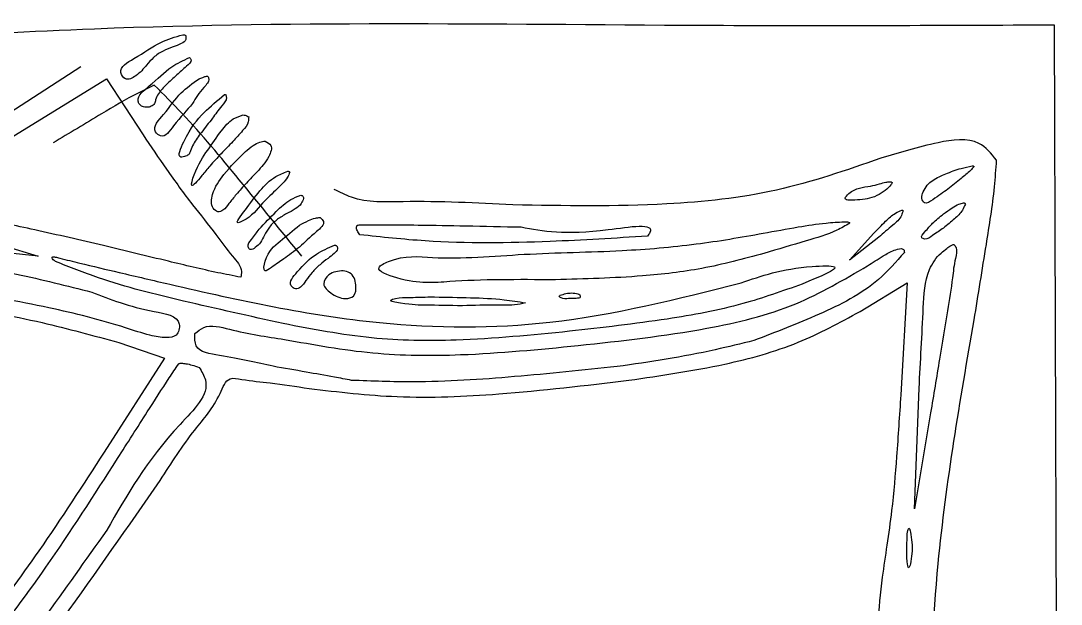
# Model space of a CAD drawing. Extents: x 0 to 800, y -1 to 401.
# Drawn here: x 601 to 800.4, y 289.1 to 401 of the extents above; entities that cross this region are included whole.
import ezdxf

# ---------------------------------------------------------------- set-up
doc = ezdxf.new("R2010")
doc.units = 0
doc.layers.add('Capa_1', color=7, linetype='CONTINUOUS')

msp = doc.modelspace()

# ---------------------------------------------------------------- linework, layer by layer
at = {"layer": 'Capa_1', "color": 7}
for p, q in [((800.389814, 1.258458), (799.131329, 400.194894)), ((612.502063, 392.204819), (593.996808, 380.199187)), ((598.010234, 377.963883), (617.399634, 389.888754)), ((617.399634, 389.888754), (624.42852, 379.141455)), ((759.849495, 355.133443), (764.492502, 360.282714)), ((765.425924, 359.520031), (759.849495, 355.133443)), ((597.632028, 357.96079), (604.306471, 355.912413)), ((604.306471, 355.912413), (595.129112, 356.886122)), ((761.833856, 345.278446), (770.845776, 350.760539)), ((770.845776, 350.760539), (769.643791, 329.286129)), ((619.781788, 339.325454), (628.543292, 336.35091)), ((628.543292, 336.35091), (616.997806, 318.324547)), ((772.24667, 307.419633), (773.156329, 330.594616)), ((775.354022, 325.823102), (772.24667, 307.419633))]:
    msp.add_line(p, q, dxfattribs=at)
for points, knots in [([(799.131329, 400.194894), (777.981023, 400.106926), (716.672543, 399.851933), (630.755193, 401.497177), (563.30319, 396.403941), (528.327141, 398.426095), (503.682629, 382.304494), (486.857873, 365.080429), (474.444907, 352.372861)], [0, 0, 0, 0, 63.483116, 184.018776, 256.75221, 267.942126, 287.077964, 340.918351, 340.918351, 340.918351, 340.918351]), ([(630.195985, 396.036491), (629.541028, 395.794265), (628.190479, 395.294785), (626.436733, 394.105827), (624.886459, 392.272261), (623.492897, 390.60236), (621.119613, 389.353769), (619.346577, 391.943615), (623.869942, 394.320939), (627.146253, 396.885881), (630.586292, 397.926689), (632.049818, 398.369489)], [0, 0, 0, 0, 2.090245, 4.310178, 6.274708, 9.182695, 11.254829, 12.743502, 16.423274, 22.447724, 26.908577, 26.908577, 26.908577, 26.908577]), ([(632.598063, 398.178651), (632.645395, 397.911017), (632.764791, 397.235905), (631.572751, 396.491486), (630.707996, 396.205701), (630.195985, 396.036491)], [0, 0, 0, 0, 0.759522, 1.91591, 3.594421, 3.594421, 3.594421, 3.594421]), ([(632.049818, 398.369489), (632.128889, 398.365638), (632.272626, 398.358636), (632.469768, 398.301465), (632.558014, 398.218569), (632.59843, 398.180604)], [0, 0, 0, 0, 0.237957, 0.432567, 0.59701, 0.59701, 0.59701, 0.59701]), ([(630.93188, 390.639716), (630.233272, 390.026237), (628.969349, 388.916328), (627.514394, 387.353051), (626.833236, 386.070055), (626.693423, 385.092058), (626.004258, 384.567398), (625.17053, 384.384377), (624.354633, 384.540714), (623.684321, 384.938568), (623.114231, 386.627952), (626.512151, 389.047639), (629.207061, 392.071558), (632.155424, 393.431992), (633.355011, 393.985506)], [0, 0, 0, 0, 2.791798, 5.05093, 6.354239, 7.10772, 7.895869, 8.758819, 9.614243, 10.344948, 10.975414, 14.581119, 20.232706, 24.109458, 24.109458, 24.109458, 24.109458]), ([(633.355011, 393.985506), (633.4765, 393.832208), (633.933143, 393.256004), (632.332257, 392.012549), (631.471338, 391.168564), (630.93188, 390.639716)], [0, 0, 0, 0, 0.537992, 2.022158, 4.512807, 4.512807, 4.512807, 4.512807]), ([(636.814124, 390.422179), (636.904567, 390.250912), (637.30966, 389.483812), (635.421145, 387.724287), (633.704014, 384.550711), (630.940906, 382.031792), (628.403143, 378.191205), (625.877497, 380.385943), (629.130632, 383.72938), (631.224049, 387.11237), (633.936148, 389.025632), (635.155025, 389.885494)], [0, 0, 0, 0, 0.553392, 2.478629, 6.225273, 11.845529, 15.015623, 16.247057, 19.919865, 25.244605, 29.591045, 29.591045, 29.591045, 29.591045]), ([(635.155025, 389.885494), (635.392857, 389.984951), (635.809903, 390.159351), (636.359157, 390.369907), (636.683677, 390.405334), (636.814124, 390.419574)], [0, 0, 0, 0, 0.774734, 1.35852, 1.750918, 1.750918, 1.750918, 1.750918]), ([(626.578432, 388.691262), (625.535013, 388.195087), (622.07457, 386.549549), (615.685533, 382.697911), (610.285491, 379.465701), (607.180396, 377.607137)], [0, 0, 0, 0, 3.464969, 11.491381, 22.351228, 22.351228, 22.351228, 22.351228]), ([(654.833251, 355.913324), (650.850853, 360.795258), (643.333095, 370.011113), (634.129272, 381.152537), (628.373649, 386.898926), (626.578432, 388.691262)], [0, 0, 0, 0, 18.905899, 35.689551, 43.297428, 43.297428, 43.297428, 43.297428]), ([(637.736878, 382.337441), (637.020634, 381.436997), (635.742115, 379.829675), (634.244281, 377.760997), (633.571267, 376.342104), (633.304511, 375.381461), (632.5788, 375.015265), (630.716336, 374.568887), (633.217955, 380.119115), (635.469168, 383.011327), (638.67017, 385.732828), (640.049746, 386.905747)], [0, 0, 0, 0, 3.458891, 6.174234, 7.586966, 8.229192, 9.012836, 9.95253, 12.956726, 19.804403, 24.99094, 24.99094, 24.99094, 24.99094]), ([(640.223058, 386.933103), (640.301085, 386.72846), (640.607666, 385.924385), (639.1664, 384.357863), (638.281133, 383.106666), (637.736878, 382.337441)], [0, 0, 0, 0, 0.631923, 2.482938, 5.437144, 5.437144, 5.437144, 5.437144]), ([(640.049746, 386.905747), (640.070372, 386.905747), (640.110414, 386.905747), (640.168072, 386.905747), (640.205104, 386.905747), (640.22272, 386.905747)], [0, 0, 0, 0, 0.061879, 0.120126, 0.172974, 0.172974, 0.172974, 0.172974]), ([(636.822027, 376.22488), (637.662264, 377.468886), (639.098598, 379.595438), (641.271723, 382.212092), (642.968681, 382.758426), (643.627449, 382.970516)], [0, 0, 0, 0, 4.54313, 7.766203, 9.811358, 9.811358, 9.811358, 9.811358]), ([(643.627449, 382.970516), (643.753121, 382.962524), (644.002543, 382.94666), (644.364156, 382.816579), (644.568952, 382.668307), (644.673308, 382.592753)], [0, 0, 0, 0, 0.376593, 0.747425, 1.132716, 1.132716, 1.132716, 1.132716]), ([(644.673308, 382.592104), (644.67166, 382.276348), (644.666431, 381.274735), (643.301461, 379.740187), (641.579184, 377.740808), (639.371963, 375.555521), (637.389644, 373.380551), (636.203278, 371.94957), (635.692545, 371.333529)], [0, 0, 0, 0, 0.928693, 2.945917, 5.757864, 9.023135, 12.19772, 14.597497, 14.597497, 14.597497, 14.597497]), ([(624.42852, 379.141455), (625.916543, 376.948183), (628.995159, 372.410459), (633.583547, 366.033037), (638.108324, 360.57907), (640.991357, 356.399303), (643.540042, 353.725658), (643.238174, 352.213738), (643.165197, 351.848227)], [0, 0, 0, 0, 7.945598, 16.43888, 23.649149, 28.911544, 32.325021, 33.413344, 33.413344, 33.413344, 33.413344]), ([(644.03636, 375.937651), (644.524621, 376.342947), (645.37905, 377.052193), (646.664064, 377.7999), (647.481486, 377.909627), (647.822597, 377.955416)], [0, 0, 0, 0, 1.908422, 3.339639, 4.36461, 4.36461, 4.36461, 4.36461]), ([(647.822597, 377.955416), (648.277465, 377.714379), (649.434672, 377.101167), (648.324115, 374.301193), (647.094668, 372.948093), (646.319454, 372.094911)], [0, 0, 0, 0, 1.385788, 3.52552, 7.177277, 7.177277, 7.177277, 7.177277]), ([(788.020324, 374.303509), (786.969507, 375.567741), (784.17541, 378.929304), (775.271572, 377.554089), (769.339198, 375.744193), (765.812512, 374.668244)], [0, 0, 0, 0, 4.690699, 12.472449, 23.880321, 23.880321, 23.880321, 23.880321]), ([(635.692545, 371.333529), (634.808025, 370.273539), (633.246834, 368.40264), (634.673929, 373.194259), (635.919287, 374.95126), (636.822027, 376.22488)], [0, 0, 0, 0, 2.687497, 4.743474, 10.160608, 10.160608, 10.160608, 10.160608]), ([(646.319454, 372.094911), (645.622179, 371.374373), (644.242959, 369.949137), (642.433364, 367.902325), (640.982835, 366.124188), (640.049656, 364.752546), (638.719375, 364.208872), (637.33939, 365.43358), (637.712205, 368.470357), (640.13653, 372.073684), (642.610655, 374.525057), (644.03636, 375.937651)], [0, 0, 0, 0, 3.007781, 5.949437, 8.192708, 9.890844, 10.910633, 12.001458, 14.658455, 19.067052, 25.062132, 25.062132, 25.062132, 25.062132]), ([(765.812512, 374.668893), (759.207608, 372.374087), (745.915953, 367.756036), (722.015463, 365.240082), (705.12391, 365.551943), (695.287521, 365.733549)], [0, 0, 0, 0, 20.913569, 42.086299, 71.605562, 71.605562, 71.605562, 71.605562]), ([(783.689032, 373.067322), (783.463877, 372.820197), (782.705284, 371.98758), (780.98326, 370.631256), (778.558668, 368.60141), (776.52069, 367.227443), (774.252435, 365.637232), (773.479439, 367.115445), (773.964277, 368.303735), (774.639181, 369.516395), (776.083756, 370.785686), (778.369519, 371.705267), (780.871709, 372.716682), (782.609085, 373.059447), (783.322453, 373.200186)], [0, 0, 0, 0, 1.001071, 3.372818, 6.608121, 10.167813, 11.874882, 12.85779, 14.144973, 15.593901, 17.014935, 19.799194, 22.923479, 25.099991, 25.099991, 25.099991, 25.099991]), ([(783.322453, 373.200186), (783.336543, 373.200486), (783.363277, 373.201053), (783.401726, 373.201118), (783.426069, 373.200489), (783.437769, 373.200186)], [0, 0, 0, 0, 0.042277, 0.080221, 0.115331, 0.115331, 0.115331, 0.115331]), ([(783.438136, 373.200186), (783.48352, 373.197112), (783.560986, 373.191864), (783.662823, 373.147108), (783.681008, 373.092558), (783.688552, 373.069927)], [0, 0, 0, 0, 0.137938, 0.23545, 0.304588, 0.304588, 0.304588, 0.304588]), ([(783.71034, 343.660582), (784.491391, 348.48869), (785.864086, 356.974074), (787.50141, 367.172619), (787.89538, 372.586536), (788.020324, 374.303509)], [0, 0, 0, 0, 14.676084, 25.793166, 30.956272, 30.956272, 30.956272, 30.956272]), ([(652.57203, 372.027178), (652.42088, 371.6806), (651.886345, 370.45495), (649.915209, 368.582448), (646.932423, 365.836306), (645.166145, 363.316345), (641.747309, 361.828742), (643.064387, 363.51809), (644.044686, 364.775469)], [0, 0, 0, 0, 1.127835, 3.988517, 8.014634, 13.082043, 14.060348, 16.908006, 16.908006, 16.908006, 16.908006]), ([(644.044686, 364.775469), (644.940551, 366.00449), (646.633026, 368.326366), (649.29372, 371.079559), (651.36232, 371.874946), (652.152902, 372.178928)], [0, 0, 0, 0, 4.581923, 8.656204, 11.176556, 11.176556, 11.176556, 11.176556]), ([(652.152902, 372.178928), (652.20634, 372.174947), (652.309865, 372.167234), (652.452687, 372.111772), (652.532837, 372.056178), (652.571833, 372.029131)], [0, 0, 0, 0, 0.160079, 0.310121, 0.452292, 0.452292, 0.452292, 0.452292]), ([(766.98427, 368.74782), (766.515165, 368.385038), (765.520395, 367.615732), (763.631991, 366.917329), (761.79178, 366.716759), (758.201718, 366.357881), (760.631835, 368.981102), (762.421177, 369.155908), (763.850813, 369.295574)], [0, 0, 0, 0, 1.787155, 3.789789, 5.670737, 8.492272, 9.60094, 14.007304, 14.007304, 14.007304, 14.007304]), ([(763.850813, 369.295574), (764.424165, 369.45557), (765.404081, 369.729018), (766.642718, 370.063006), (767.322506, 370.146242), (767.582694, 370.1781)], [0, 0, 0, 0, 1.786788, 3.053806, 3.83947, 3.83947, 3.83947, 3.83947]), ([(767.582694, 370.1781), (767.756087, 370.146697), (768.144513, 370.076351), (767.571333, 369.3097), (767.222563, 368.975747), (766.984524, 368.74782)], [0, 0, 0, 0, 0.418415, 0.93731, 2.052784, 2.052784, 2.052784, 2.052784]), ([(646.666107, 361.048663), (647.742167, 362.194406), (649.63801, 364.21302), (652.222129, 366.625537), (653.994994, 367.313921), (654.640042, 367.564386)], [0, 0, 0, 0, 4.734818, 8.341981, 10.405074, 10.405074, 10.405074, 10.405074]), ([(655.201326, 366.935872), (655.075562, 366.607967), (654.761354, 365.78873), (653.527577, 364.852402), (652.523521, 364.329175), (651.976372, 364.044048)], [0, 0, 0, 0, 1.038522, 2.594642, 4.458101, 4.458101, 4.458101, 4.458101]), ([(654.640042, 367.564386), (654.747347, 367.556552), (654.951245, 367.541664), (655.182468, 367.27944), (655.194542, 367.061549), (655.201326, 366.939126)], [0, 0, 0, 0, 0.312033, 0.592917, 0.953113, 0.953113, 0.953113, 0.953113]), ([(695.287521, 365.733549), (688.356124, 366.092866), (678.145944, 366.622152), (666.208964, 366.043967), (662.160264, 368.146395), (661.079845, 368.70744)], [0, 0, 0, 0, 21.022706, 30.967155, 34.586819, 34.586819, 34.586819, 34.586819]), ([(777.848697, 363.994546), (778.382139, 364.379069), (779.323267, 365.057464), (780.592379, 365.845035), (781.387823, 366.036399), (781.691096, 366.109359)], [0, 0, 0, 0, 1.978058, 3.489798, 4.421328, 4.421328, 4.421328, 4.421328]), ([(782.020111, 365.833198), (781.846218, 365.44695), (781.36635, 364.381075), (779.822976, 362.919316), (778.553013, 361.857197), (777.848697, 361.26815)], [0, 0, 0, 0, 1.262597, 3.484209, 6.250454, 6.250454, 6.250454, 6.250454]), ([(781.691096, 366.109359), (781.752413, 366.106131), (781.862223, 366.100352), (782.00303, 365.993402), (782.014146, 365.88981), (782.019941, 365.835803)], [0, 0, 0, 0, 0.181913, 0.325784, 0.482486, 0.482486, 0.482486, 0.482486]), ([(616.821672, 357.926274), (612.440281, 358.946288), (604.343782, 360.8312), (593.927921, 363.012601), (587.833837, 363.68481), (585.533641, 363.938533)], [0, 0, 0, 0, 13.498876, 24.944962, 31.88461, 31.88461, 31.88461, 31.88461]), ([(651.976372, 364.044048), (651.3714, 363.706714), (650.142578, 363.02152), (648.642576, 361.610642), (647.993119, 360.445698), (647.69238, 359.906258)], [0, 0, 0, 0, 2.075382, 4.215523, 6.061205, 6.061205, 6.061205, 6.061205]), ([(658.381208, 363.322392), (658.644527, 363.074637), (659.549472, 362.223182), (656.874437, 359.909467), (655.385673, 358.536205), (654.419401, 357.644899)], [0, 0, 0, 0, 0.97472, 3.349806, 7.742184, 7.742184, 7.742184, 7.742184]), ([(654.42053, 361.859543), (654.988496, 362.147462), (655.973253, 362.646664), (657.295351, 363.192682), (658.071116, 363.285413), (658.380474, 363.322392)], [0, 0, 0, 0, 1.913689, 3.318012, 4.249471, 4.249471, 4.249471, 4.249471]), ([(764.492502, 360.282714), (765.232677, 361.049811), (766.541015, 362.405735), (768.274972, 364.04232), (769.454386, 364.546346), (769.874706, 364.72597)], [0, 0, 0, 0, 3.20951, 5.673147, 7.03729, 7.03729, 7.03729, 7.03729]), ([(770.069439, 364.669306), (769.991144, 364.330682), (769.722915, 363.1706), (767.793226, 361.592821), (766.301633, 360.286795), (765.425924, 359.520031)], [0, 0, 0, 0, 1.026983, 3.518322, 7.060697, 7.060697, 7.060697, 7.060697]), ([(769.874706, 364.72597), (769.899865, 364.726277), (769.947334, 364.726857), (770.020314, 364.712658), (770.052718, 364.678398), (770.069326, 364.660839)], [0, 0, 0, 0, 0.075887, 0.143182, 0.213931, 0.213931, 0.213931, 0.213931]), ([(777.848697, 361.26815), (777.148099, 360.821827), (775.995691, 360.087676), (774.672642, 358.972466), (773.27248, 359.474719), (774.637809, 360.974964), (775.754083, 362.306284), (777.101429, 363.392247), (777.848697, 363.994546)], [0, 0, 0, 0, 2.539714, 4.177554, 4.800748, 6.062997, 8.28474, 11.051442, 11.051442, 11.051442, 11.051442]), ([(647.69238, 359.906258), (647.458125, 359.422605), (647.017186, 358.512223), (646.131708, 357.647824), (645.019674, 356.887066), (644.295382, 358.026172), (645.470388, 359.395925), (646.210095, 360.418358), (646.666107, 361.048663)], [0, 0, 0, 0, 1.571259, 2.957593, 4.012619, 4.664381, 6.183431, 8.625143, 8.625143, 8.625143, 8.625143]), ([(654.421912, 357.644899), (653.393967, 356.835579), (651.582207, 355.409148), (649.660608, 354.185987), (647.342997, 352.488441), (648.015475, 356.641412), (650.667917, 358.672228), (653.167067, 360.794904), (654.42053, 361.859543)], [0, 0, 0, 0, 3.78769, 6.675829, 8.056352, 9.92405, 14.705725, 19.517241, 19.517241, 19.517241, 19.517241]), ([(665.980465, 359.994836), (665.817222, 360.245504), (665.532216, 360.683147), (665.231333, 361.357616), (665.399738, 361.697822), (665.463349, 361.826326)], [0, 0, 0, 0, 0.916579, 1.600261, 2.015261, 2.015261, 2.015261, 2.015261]), ([(665.463349, 361.826326), (665.584016, 361.845349), (666.001511, 361.911166), (666.893721, 361.900367), (667.659901, 361.911025), (668.126172, 361.917512)], [0, 0, 0, 0, 0.366115, 1.266722, 2.666899, 2.666899, 2.666899, 2.666899]), ([(668.126172, 361.91686), (668.341611, 361.917772), (668.79338, 361.919685), (669.5018, 361.920015), (669.994775, 361.918683), (670.251418, 361.917989)], [0, 0, 0, 0, 0.646322, 1.355319, 2.125252, 2.125252, 2.125252, 2.125252]), ([(703.467845, 351.362347), (696.320718, 351.402494), (685.600734, 351.462711), (676.466496, 350.342159), (668.258538, 353.326348), (673.981846, 356.233689), (682.571051, 355.063011), (698.011426, 356.535756), (714.701336, 356.695924), (730.0559, 357.981277), (741.256129, 359.904324), (749.521297, 361.432609), (754.685289, 362.242549), (757.625887, 362.421348), (758.776627, 362.491318)], [0, 0, 0, 0, 20.270313, 30.403464, 34.375674, 36.540868, 45.028966, 62.576274, 81.370153, 95.61578, 108.633397, 115.460774, 120.838108, 124.295318, 124.295318, 124.295318, 124.295318]), ([(670.25108, 361.918164), (672.559661, 361.904284), (677.90841, 361.872127), (686.797359, 361.712378), (693.377334, 361.566689), (696.917862, 361.488297)], [0, 0, 0, 0, 6.925821, 16.046424, 26.670639, 26.670639, 26.670639, 26.670639]), ([(696.917862, 361.489601), (701.045168, 360.701403), (707.153016, 359.534978), (723.125085, 362.514524), (721.280086, 359.967005), (721.113451, 359.736919)], [0, 0, 0, 0, 16.666589, 24.664269, 25.458315, 25.458315, 25.458315, 25.458315]), ([(759.86894, 362.189106), (759.055893, 361.73344), (756.418266, 360.255204), (750.788736, 358.608753), (746.102591, 357.222561), (743.415159, 356.427601)], [0, 0, 0, 0, 2.790924, 9.054106, 17.475467, 17.475467, 17.475467, 17.475467]), ([(758.776627, 362.491318), (758.981706, 362.477751), (759.30753, 362.456196), (759.791915, 362.443167), (759.850351, 362.252399), (759.86894, 362.191713)], [0, 0, 0, 0, 0.650795, 1.033967, 1.212722, 1.212722, 1.212722, 1.212722]), ([(721.115088, 359.736267), (714.895101, 359.345683), (700.715827, 358.455294), (682.260852, 358.236759), (670.153321, 359.545673), (665.980465, 359.996789)], [0, 0, 0, 0, 18.70186, 42.633342, 55.218938, 55.218938, 55.218938, 55.218938]), ([(643.165197, 351.848227), (641.697844, 352.133595), (637.052142, 353.037084), (628.288994, 355.153989), (620.981934, 356.920509), (616.821672, 357.926274)], [0, 0, 0, 0, 4.484199, 14.197167, 27.038313, 27.038313, 27.038313, 27.038313]), ([(659.875913, 355.460403), (659.355718, 355.071553), (658.259264, 354.251945), (656.842805, 352.814658), (655.673607, 351.308188), (654.866391, 350.02977), (653.659026, 349.412686), (652.047523, 350.62981), (654.717984, 353.752786), (657.118738, 356.253602), (659.914409, 357.478288), (661.116957, 358.005082)], [0, 0, 0, 0, 1.946318, 4.102393, 6.030401, 7.651271, 8.651072, 9.648394, 12.558263, 17.625333, 21.450144, 21.450144, 21.450144, 21.450144]), ([(661.598287, 357.859185), (661.651614, 357.65751), (661.80006, 357.096114), (660.928015, 356.257192), (660.265754, 355.755641), (659.875913, 355.460403)], [0, 0, 0, 0, 0.594748, 1.655586, 3.173673, 3.173673, 3.173673, 3.173673]), ([(661.116957, 358.005082), (661.17921, 358.001083), (661.29783, 357.993464), (661.460984, 357.940891), (661.553901, 357.88724), (661.597977, 357.861789)], [0, 0, 0, 0, 0.186615, 0.355588, 0.508078, 0.508078, 0.508078, 0.508078]), ([(763.248184, 354.030775), (764.245911, 354.66406), (765.916032, 355.724133), (768.032101, 357.006558), (769.265953, 357.260475), (769.712964, 357.352466)], [0, 0, 0, 0, 3.557803, 5.955502, 7.317653, 7.317653, 7.317653, 7.317653]), ([(769.712964, 357.352466), (769.8384, 357.339365), (770.076733, 357.314472), (770.319376, 356.993166), (770.33208, 356.745472), (770.33913, 356.608017)], [0, 0, 0, 0, 0.363449, 0.690568, 1.09844, 1.09844, 1.09844, 1.09844]), ([(773.156329, 330.594616), (773.43716, 335.686299), (773.853172, 343.228912), (774.225883, 352.353559), (776.692018, 356.041401), (778.376144, 357.278892), (779.143589, 357.937815), (779.64767, 358.098448), (779.834977, 358.158137)], [0, 0, 0, 0, 15.410334, 22.828245, 26.725251, 28.130737, 29.120731, 29.706111, 29.706111, 29.706111, 29.706111]), ([(779.834977, 358.158137), (779.991483, 357.955362), (780.58053, 357.192172), (779.880736, 354.830579), (779.700427, 352.945574), (779.583686, 351.72513)], [0, 0, 0, 0, 0.746149, 2.808299, 6.595367, 6.595367, 6.595367, 6.595367]), ([(572.741016, 355.634305), (576.994538, 355.405508), (586.204181, 354.910119), (600.217367, 352.646904), (609.818531, 350.211523), (614.610037, 348.996134)], [0, 0, 0, 0, 12.77337, 27.656652, 42.48377, 42.48377, 42.48377, 42.48377]), ([(607.64389, 354.867711), (607.455931, 354.99797), (607.188829, 355.183077), (606.892734, 355.737051), (607.17752, 355.744439), (607.325825, 355.748287)], [0, 0, 0, 0, 0.74229, 1.054847, 1.394484, 1.394484, 1.394484, 1.394484]), ([(607.325994, 355.748287), (607.424301, 355.740816), (607.653382, 355.723407), (608.036645, 355.630522), (608.320271, 355.551303), (608.477828, 355.507297)], [0, 0, 0, 0, 0.295372, 0.688294, 1.179353, 1.179353, 1.179353, 1.179353]), ([(608.477828, 355.508604), (609.747014, 355.190721), (613.535346, 354.241889), (620.575253, 352.59708), (639.582027, 348.145799), (666.831374, 342.154433), (704.183411, 341.952819), (726.911922, 347.701231), (739.051806, 350.771605)], [0, 0, 0, 0, 3.925163, 11.716025, 21.686324, 62.505283, 95.15742, 132.593161, 132.593161, 132.593161, 132.593161]), ([(743.415159, 356.427601), (739.480735, 355.364162), (731.847416, 353.300944), (718.42901, 351.769897), (709.035846, 351.514023), (703.467845, 351.362347)], [0, 0, 0, 0, 12.210397, 23.689839, 40.399595, 40.399595, 40.399595, 40.399595]), ([(770.339356, 356.608017), (768.753449, 354.796008), (764.255159, 349.656401), (753.937692, 344.499072), (745.677761, 341.318574), (741.504571, 339.71168)], [0, 0, 0, 0, 7.18133, 20.369222, 33.836094, 33.836094, 33.836094, 33.836094]), ([(651.265059, 342.960425), (644.901492, 344.379795), (633.047589, 347.023763), (618.342992, 350.602585), (610.377254, 353.778073), (607.64389, 354.867711)], [0, 0, 0, 0, 19.570896, 36.456199, 45.276991, 45.276991, 45.276991, 45.276991]), ([(662.808146, 353.088325), (663.233847, 353.00926), (664.098153, 352.848732), (665.016948, 351.729775), (665.294913, 350.171587), (665.227082, 348.071905), (662.641992, 347.53973), (660.681662, 348.534136), (658.507517, 350.434149), (660.165116, 352.870549), (661.825088, 353.007325), (662.808146, 353.088325)], [0, 0, 0, 0, 1.267619, 2.573664, 3.986158, 6.147328, 7.737763, 10.773159, 12.954161, 14.935426, 17.812746, 17.812746, 17.812746, 17.812746]), ([(707.835826, 338.7523), (716.05992, 339.656667), (730.137119, 341.204675), (749.178919, 345.735949), (758.76536, 351.387834), (763.248184, 354.030775)], [0, 0, 0, 0, 24.85059, 42.53681, 58.071719, 58.071719, 58.071719, 58.071719]), ([(739.051806, 350.773564), (742.897331, 352.113429), (747.909942, 353.859932), (759.75615, 354.214351), (754.195596, 351.949581), (750.732504, 350.539091)], [0, 0, 0, 0, 13.980234, 18.223123, 25.228501, 25.228501, 25.228501, 25.228501]), ([(779.583602, 351.72513), (779.255306, 349.625275), (778.441536, 344.420209), (777.022191, 335.787616), (775.928638, 329.255468), (775.354022, 325.823102)], [0, 0, 0, 0, 6.376072, 15.80484, 26.245252, 26.245252, 26.245252, 26.245252]), ([(614.610037, 348.996134), (618.133673, 347.609954), (623.177902, 345.625582), (631.959571, 344.443957), (631.128383, 340.443336), (628.420804, 340.141716), (625.221017, 340.775602), (617.802966, 343.306832), (605.459339, 346.379159), (589.552124, 349.188147), (576.402644, 350.321636), (567.378444, 350.579487), (561.193836, 347.932666), (557.970059, 344.997478), (556.000976, 343.204666)], [0, 0, 0, 0, 12.496357, 17.889046, 20.041095, 21.934116, 25.15937, 30.07998, 45.226877, 63.436165, 78.336681, 85.033579, 90.096872, 98.04306, 98.04306, 98.04306, 98.04306]), ([(750.732504, 350.540392), (746.969643, 349.194182), (738.565102, 346.187353), (723.554151, 343.445941), (712.415556, 342.185264), (706.166934, 341.478039)], [0, 0, 0, 0, 11.972993, 26.742286, 45.61514, 45.61514, 45.61514, 45.61514]), ([(573.604757, 347.635543), (578.237112, 347.264493), (588.810545, 346.417563), (604.260875, 343.580656), (614.894721, 340.665288), (619.781788, 339.325454)], [0, 0, 0, 0, 13.936844, 31.811098, 47.01138, 47.01138, 47.01138, 47.01138]), ([(685.654006, 346.379813), (683.174724, 346.421665), (678.921909, 346.493456), (675.6914, 346.506241), (671.111899, 347.32415), (673.555273, 348.011438), (675.611978, 347.95468), (677.738261, 348.024326), (678.992546, 348.06541)], [0, 0, 0, 0, 6.934928, 11.895769, 13.869934, 14.86941, 17.399855, 21.039654, 21.039654, 21.039654, 21.039654]), ([(678.992546, 348.062151), (679.134035, 348.062656), (679.419302, 348.063676), (679.850351, 348.064246), (680.13991, 348.063603), (680.285688, 348.063279)], [0, 0, 0, 0, 0.424469, 0.855809, 1.293145, 1.293145, 1.293145, 1.293145]), ([(680.285688, 348.063454), (682.594946, 348.02711), (687.043835, 347.957089), (692.889557, 347.716474), (696.378902, 347.168148), (697.752365, 346.952317)], [0, 0, 0, 0, 6.930812, 13.35252, 17.520987, 17.520987, 17.520987, 17.520987]), ([(697.752365, 346.952317), (697.404665, 346.862644), (695.6498, 346.410055), (691.556411, 346.568903), (687.882352, 346.450794), (685.654006, 346.379161)], [0, 0, 0, 0, 1.075181, 5.426507, 12.133405, 12.133405, 12.133405, 12.133405]), ([(708.14661, 348.459452), (708.196288, 348.310789), (708.346883, 347.860139), (707.068226, 347.767431), (706.00645, 347.784564), (704.884992, 347.612813), (703.912192, 348.295937), (704.538386, 348.459665), (704.94858, 348.566916)], [0, 0, 0, 0, 0.407465, 1.235178, 2.708958, 4.137398, 4.588699, 5.445737, 5.445737, 5.445737, 5.445737]), ([(704.94858, 348.566916), (705.127197, 348.618116), (705.483709, 348.72031), (706.02788, 348.809515), (706.391647, 348.825898), (706.57054, 348.833955)], [0, 0, 0, 0, 0.557154, 1.112058, 1.64901, 1.64901, 1.64901, 1.64901]), ([(706.57054, 348.832651), (706.783039, 348.824943), (707.179666, 348.810555), (707.727645, 348.710752), (708.016962, 348.538568), (708.14661, 348.46141)], [0, 0, 0, 0, 0.639122, 1.192915, 1.64258, 1.64258, 1.64258, 1.64258]), ([(717.549774, 332.101753), (723.695205, 332.990385), (734.676402, 334.578271), (749.752731, 338.701218), (757.945701, 343.161649), (761.833856, 345.278446)], [0, 0, 0, 0, 18.633611, 33.29618, 46.539572, 46.539572, 46.539572, 46.539572]), ([(706.166934, 341.478039), (698.929253, 340.755396), (686.322175, 339.496649), (667.847308, 339.77567), (656.902611, 341.877688), (651.265059, 342.960425)], [0, 0, 0, 0, 21.815819, 38.00026, 55.192296, 55.192296, 55.192296, 55.192296]), ([(781.275721, 233.805096), (779.111912, 244.283343), (774.810352, 265.113645), (776.549846, 302.283134), (781.027656, 328.158492), (783.71034, 343.660582)], [0, 0, 0, 0, 31.978373, 63.571624, 110.785425, 110.785425, 110.785425, 110.785425]), ([(649.360454, 334.768871), (646.211284, 335.471963), (641.600953, 336.501276), (634.275886, 337.564051), (634.345145, 340.198424), (634.367879, 341.063152)], [0, 0, 0, 0, 10.460366, 15.313794, 17.685397, 17.685397, 17.685397, 17.685397]), ([(634.367879, 341.063152), (634.911712, 341.503904), (636.779566, 343.017713), (643.114371, 341.185826), (648.109796, 340.442909), (651.528881, 339.934424)], [0, 0, 0, 0, 2.030169, 6.97284, 17.693499, 17.693499, 17.693499, 17.693499]), ([(651.528881, 339.934424), (657.151421, 338.909624), (668.308099, 336.876137), (687.243834, 336.735343), (700.334619, 338.017567), (707.835826, 338.7523)], [0, 0, 0, 0, 17.116799, 33.96447, 56.574026, 56.574026, 56.574026, 56.574026]), ([(741.504571, 339.71168), (739.04267, 339.101177), (733.476239, 337.720809), (724.714917, 336.087789), (718.412176, 335.161243), (715.273511, 334.699837)], [0, 0, 0, 0, 7.608294, 17.202576, 26.719805, 26.719805, 26.719805, 26.719805]), ([(619.543874, 317.078587), (621.444374, 320.059374), (624.736194, 325.222337), (628.600853, 331.303008), (630.653803, 334.343914), (631.258608, 335.239773)], [0, 0, 0, 0, 10.605585, 18.369731, 21.612359, 21.612359, 21.612359, 21.612359]), ([(631.258608, 335.239773), (631.29209, 335.263415), (631.371368, 335.319394), (631.540933, 335.346193), (631.666961, 335.353112), (631.737878, 335.357006)], [0, 0, 0, 0, 0.121653, 0.288049, 0.502173, 0.502173, 0.502173, 0.502173]), ([(631.738019, 335.357658), (632.038931, 335.333366), (632.746389, 335.276256), (633.900086, 334.992447), (634.735033, 334.709861), (635.184178, 334.557848)], [0, 0, 0, 0, 0.904627, 2.126823, 3.54969, 3.54969, 3.54969, 3.54969]), ([(635.184178, 334.557848), (635.673443, 333.761484), (637.968417, 330.026012), (626.519267, 319.269689), (621.255658, 309.975903), (617.491724, 303.330044)], [0, 0, 0, 0, 2.663551, 12.493801, 37.166095, 37.166095, 37.166095, 37.166095]), ([(664.378656, 332.077002), (663.284968, 332.282594), (660.395598, 332.825739), (655.388055, 333.71542), (651.474335, 334.399426), (649.360454, 334.768871)], [0, 0, 0, 0, 3.338519, 8.819893, 15.257674, 15.257674, 15.257674, 15.257674]), ([(715.273511, 334.699837), (708.732963, 334.023161), (695.721882, 332.677053), (678.725467, 331.52563), (668.299647, 331.926312), (664.378656, 332.077002)], [0, 0, 0, 0, 19.731196, 39.251178, 51.017462, 51.017462, 51.017462, 51.017462]), ([(627.71116, 312.873067), (629.8646, 316.219844), (633.579367, 321.993164), (638.568557, 327.457401), (640.489013, 332.871427), (644.578428, 331.962425), (649.396379, 331.624569), (653.743647, 330.916032), (656.267194, 330.504734)], [0, 0, 0, 0, 11.732917, 20.239732, 23.67892, 25.875034, 31.349046, 38.923629, 38.923629, 38.923629, 38.923629]), ([(656.267194, 330.504734), (661.877147, 329.850556), (673.943656, 328.443477), (694.494605, 329.334751), (709.244051, 331.104929), (717.549774, 332.101753)], [0, 0, 0, 0, 16.921229, 36.396056, 61.498391, 61.498391, 61.498391, 61.498391]), ([(769.643791, 329.286129), (769.388676, 325.345382), (768.909832, 317.948712), (768.103112, 308.334612), (767.018736, 300.637699), (765.896365, 293.35525), (765.120125, 284.868229), (764.664681, 278.444329), (764.425559, 275.071572)], [0, 0, 0, 0, 11.847756, 22.2379, 28.93066, 35.162466, 44.339596, 54.484069, 54.484069, 54.484069, 54.484069]), ([(576.778713, 259.848459), (582.229021, 266.142398), (592.39041, 277.876627), (606.677922, 296.996688), (615.052023, 310.067454), (619.543874, 317.078587)], [0, 0, 0, 0, 24.971669, 46.556416, 71.530456, 71.530456, 71.530456, 71.530456]), ([(616.997806, 318.324547), (612.883309, 311.963652), (605.354721, 300.324669), (593.212306, 283.782194), (584.805175, 273.958468), (580.485956, 268.911462)], [0, 0, 0, 0, 22.724427, 41.580505, 61.503531, 61.503531, 61.503531, 61.503531]), ([(577.97875, 246.275768), (582.927282, 252.278412), (593.699812, 265.345652), (610.175444, 287.648265), (621.555942, 304.018901), (627.71116, 312.873067)], [0, 0, 0, 0, 23.335056, 50.798409, 83.149381, 83.149381, 83.149381, 83.149381]), ([(617.491724, 303.330044), (613.430777, 297.629887), (605.537075, 286.549872), (594.637063, 271.735649), (587.592389, 262.784568), (584.633183, 259.02455)], [0, 0, 0, 0, 20.99667, 40.813508, 55.167339, 55.167339, 55.167339, 55.167339]), ([(771.517775, 296.854049), (771.385221, 296.513184), (771.063207, 295.685113), (770.7783, 298.195574), (770.768732, 299.610131), (770.865694, 301.730917), (770.833358, 303.045308), (771.126301, 303.567808), (771.205158, 303.708457)], [0, 0, 0, 0, 0.792345, 1.924856, 4.596369, 6.663871, 7.963633, 8.442384, 8.442384, 8.442384, 8.442384]), ([(771.205158, 303.708457), (771.240462, 303.683242), (771.348548, 303.606043), (771.421839, 303.332035), (771.481366, 303.118784), (771.517662, 302.988757)], [0, 0, 0, 0, 0.127708, 0.390987, 0.802331, 0.802331, 0.802331, 0.802331]), ([(771.517775, 302.988757), (771.622619, 302.335545), (771.843985, 300.95636), (771.843985, 298.886446), (771.622619, 297.507261), (771.517775, 296.854049)], [0, 0, 0, 0, 1.983114, 4.18713, 6.170245, 6.170245, 6.170245, 6.170245])]:
    msp.add_open_spline(points, degree=3, knots=knots, dxfattribs=at)

doc.saveas('drawing.dxf')
